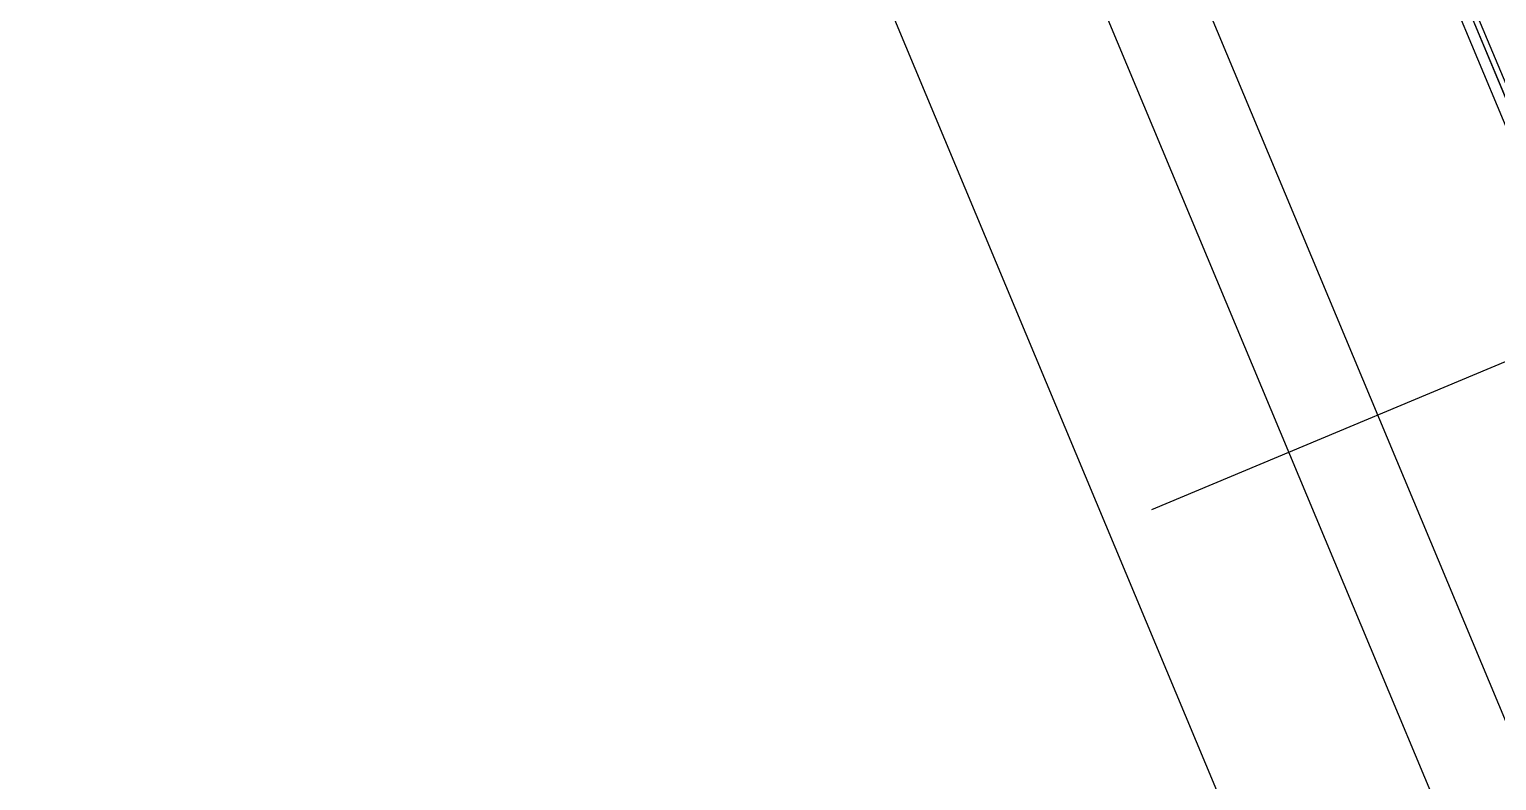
# Model space of a CAD drawing. Header units: millimetres. Extents: x 768159 to 833032, y -1374957 to -1225629.
# Drawn here: x 785957 to 789314, y -1323212 to -1321494 of the extents above; entities that cross this region are included whole.
import ezdxf
from ezdxf.xclip import XClip

# ---------------------------------------------------------------- set-up
doc = ezdxf.new("R2010")
doc.units = ezdxf.units.MM
doc.header["$LTSCALE"] = 10
doc.header["$MEASUREMENT"] = 0
doc.header["$XCLIPFRAME"] = 0
for name, color, linetype in [('I—平顶—分格线', 8, 'Continuous'), ('I—平顶—暖通', 144, 'Continuous'), ('I—平顶—造型', 122, 'Continuous')]:
    doc.layers.add(name, color=color, linetype=linetype)

# ---------------------------------------------------------------- blocks, each defined once
blk = doc.blocks.new('*U1701')
for p, q in [((268.9, 80.6), (3847.1, 80.6)), ((273.6, 75.9), (3842.4, 75.9))]:
    blk.add_line(p, q)
blk = doc.blocks.new('4560')
at = {"layer": 'I—平顶—分格线'}
for centre in [(-20, -20), (-80, -65), (-20, -50), (-200, -95), (-140, -80), (-80, -95), (-20, -80), (-200, -125), (-140, -110), (-80, -125), (-20, -110), (-380, -170), (-320, -155), (-260, -140), (-260, -170), (-200, -155), (-140, -140), (-140, -170), (-80, -155), (-20, -140), (-20, -170), (-380, -200), (-320, -185), (-260, -200), (-200, -185), (-140, -200), (-80, -185), (-20, -200), (-500, -230), (-440, -215), (-380, -230), (-320, -215), (-260, -230), (-200, -215), (-140, -230), (-80, -215), (-20, -230), (-560, -245), (-500, -260), (-440, -245), (-380, -260), (-320, -245), (-260, -260), (-200, -245), (-140, -260), (-80, -245), (-20, -260), (-680, -305), (-620, -290), (-560, -275), (-560, -305), (-500, -290), (-440, -275), (-440, -305), (-380, -290), (-320, -275), (-320, -305), (-260, -290), (-200, -275), (-200, -305), (-140, -290), (-80, -275), (-80, -305), (-20, -290), (-740, -320), (-680, -335), (-620, -320), (-560, -335), (-500, -320), (-440, -335), (-380, -320), (-320, -335), (-260, -320), (-200, -335), (-140, -320), (-80, -335), (-20, -320), (-800, -365), (-740, -350), (-680, -365), (-620, -350), (-560, -365), (-500, -350), (-440, -365), (-380, -350), (-320, -365), (-260, -350), (-200, -365), (-140, -350), (-80, -365), (-20, -350), (-920, -395), (-860, -380), (-800, -395), (-740, -380), (-680, -395), (-620, -380), (-560, -395), (-500, -380), (-440, -395), (-380, -380), (-320, -395), (-260, -380), (-200, -395), (-140, -380), (-80, -395), (-20, -380), (-920, -425), (-860, -410), (-800, -425), (-740, -410), (-680, -425), (-620, -410), (-560, -425), (-500, -410), (-440, -425), (-380, -410), (-320, -425), (-260, -410), (-200, -425), (-140, -410), (-80, -425), (-20, -410), (-1040, -455), (-980, -440), (-980, -470), (-920, -455), (-860, -440), (-860, -470), (-800, -455), (-740, -440), (-740, -470), (-680, -455), (-620, -440), (-620, -470), (-560, -455), (-500, -440), (-500, -470), (-440, -455), (-380, -440), (-380, -470), (-320, -455), (-260, -440), (-260, -470), (-200, -455), (-140, -440), (-140, -470), (-80, -455), (-20, -440), (-20, -470), (-1040, -485), (-980, -500), (-920, -485), (-860, -500), (-800, -485), (-740, -500), (-680, -485), (-620, -500), (-560, -485), (-500, -500), (-440, -485), (-380, -500), (-320, -485), (-260, -500), (-200, -485), (-140, -500), (-80, -485), (-20, -500), (-1040, -515), (-980, -530), (-920, -515), (-860, -530), (-800, -515), (-740, -530), (-680, -515), (-620, -530), (-560, -515), (-500, -530), (-440, -515), (-380, -530), (-320, -515), (-260, -530), (-200, -515), (-140, -530), (-80, -515), (-20, -530), (-1040, -545), (-980, -560), (-920, -545), (-860, -560), (-800, -545), (-740, -560), (-680, -545), (-620, -560), (-560, -545), (-500, -560), (-440, -545), (-380, -560), (-320, -545), (-260, -560), (-200, -545), (-140, -560), (-80, -545), (-20, -560), (-1040, -575), (-1040, -605), (-980, -590), (-920, -575), (-920, -605), (-860, -590), (-800, -575), (-800, -605), (-740, -590), (-680, -575), (-680, -605), (-620, -590), (-560, -575), (-560, -605), (-500, -590), (-440, -575), (-440, -605), (-380, -590), (-320, -575), (-320, -605), (-260, -590), (-200, -575), (-200, -605), (-140, -590), (-80, -575), (-80, -605), (-20, -590), (-1040, -635), (-980, -620), (-920, -635), (-860, -620), (-800, -635), (-740, -620), (-680, -635), (-620, -620), (-560, -635), (-500, -620), (-440, -635), (-380, -620), (-320, -635), (-260, -620), (-200, -635), (-140, -620), (-80, -635), (-20, -620), (-1040, -665), (-980, -650), (-920, -665), (-860, -650), (-800, -665), (-740, -650), (-680, -665), (-620, -650), (-560, -665), (-500, -650), (-440, -665), (-380, -650), (-320, -665), (-260, -650), (-200, -665), (-140, -650), (-80, -665), (-20, -650), (-1040, -695), (-980, -680), (-920, -695), (-860, -680), (-800, -695), (-740, -680), (-680, -695), (-620, -680), (-560, -695), (-500, -680), (-440, -695), (-380, -680), (-320, -695), (-260, -680), (-200, -695), (-140, -680), (-80, -695), (-20, -680), (-1040, -725), (-980, -710), (-980, -740), (-920, -725), (-860, -710), (-860, -740), (-800, -725), (-740, -710), (-740, -740), (-680, -725), (-620, -710), (-620, -740), (-560, -725), (-500, -710), (-500, -740), (-440, -725), (-380, -710), (-380, -740), (-320, -725), (-260, -710), (-260, -740), (-200, -725), (-140, -710), (-140, -740), (-80, -725), (-20, -710), (-20, -740), (-1040, -755), (-980, -770), (-920, -755), (-860, -770), (-800, -755), (-740, -770), (-680, -755), (-620, -770), (-560, -755), (-500, -770), (-440, -755), (-380, -770), (-320, -755), (-260, -770), (-200, -755), (-140, -770), (-80, -755), (-20, -770), (-1040, -785), (-980, -800), (-920, -785), (-860, -800), (-800, -785), (-740, -800), (-680, -785), (-620, -800), (-560, -785), (-500, -800), (-440, -785), (-380, -800), (-320, -785), (-260, -800), (-200, -785), (-140, -800), (-80, -785), (-20, -800), (-1040, -815), (-980, -830), (-920, -815), (-860, -830), (-800, -815), (-740, -830), (-680, -815), (-620, -830), (-560, -815), (-500, -830), (-440, -815), (-380, -830), (-320, -815), (-260, -830), (-200, -815), (-140, -830), (-80, -815), (-20, -830), (-1040, -845), (-1040, -875), (-980, -860), (-920, -845), (-920, -875), (-860, -860), (-800, -845), (-800, -875), (-740, -860), (-680, -845), (-680, -875), (-620, -860), (-560, -845), (-560, -875), (-500, -860), (-440, -845), (-440, -875), (-380, -860), (-320, -845), (-320, -875), (-260, -860), (-200, -845), (-200, -875), (-140, -860), (-80, -845), (-80, -875), (-20, -860), (-1040, -905), (-980, -890), (-920, -905), (-860, -890), (-800, -905), (-740, -890), (-680, -905), (-620, -890), (-560, -905), (-500, -890), (-440, -905), (-380, -890), (-320, -905), (-260, -890), (-200, -905), (-140, -890), (-80, -905), (-20, -890), (-1040, -935), (-980, -920), (-920, -935), (-860, -920), (-800, -935), (-740, -920), (-680, -935), (-620, -920), (-560, -935), (-500, -920), (-440, -935), (-380, -920), (-320, -935), (-260, -920), (-200, -935), (-140, -920), (-80, -935), (-20, -920), (-1040, -965), (-980, -950), (-920, -965), (-860, -950), (-800, -965), (-740, -950), (-680, -965), (-620, -950), (-560, -965), (-500, -950), (-440, -965), (-380, -950), (-320, -965), (-260, -950), (-200, -965), (-140, -950), (-80, -965), (-20, -950), (-1040, -995), (-980, -980), (-980, -1010), (-920, -995), (-860, -980), (-860, -1010), (-800, -995), (-740, -980), (-740, -1010), (-680, -995), (-620, -980), (-620, -1010), (-560, -995), (-500, -980), (-500, -1010), (-440, -995), (-380, -980), (-380, -1010), (-320, -995), (-260, -980), (-260, -1010), (-200, -995), (-140, -980), (-140, -1010), (-80, -995), (-20, -980), (-20, -1010), (-1040, -1025), (-980, -1040), (-920, -1025), (-860, -1040), (-800, -1025), (-740, -1040), (-680, -1025), (-620, -1040), (-560, -1025), (-500, -1040), (-440, -1025), (-380, -1040), (-320, -1025), (-260, -1040), (-200, -1025), (-140, -1040), (-80, -1025), (-20, -1040), (-1040, -1055), (-980, -1070), (-920, -1055), (-860, -1070), (-800, -1055), (-740, -1070), (-680, -1055), (-620, -1070), (-560, -1055), (-500, -1070), (-440, -1055), (-380, -1070), (-320, -1055), (-260, -1070), (-200, -1055), (-140, -1070), (-80, -1055), (-20, -1070), (-1040, -1085), (-980, -1100), (-920, -1085), (-860, -1100), (-800, -1085), (-740, -1100), (-680, -1085), (-620, -1100), (-560, -1085), (-500, -1100), (-440, -1085), (-380, -1100), (-320, -1085), (-260, -1100), (-200, -1085), (-140, -1100), (-80, -1085), (-20, -1100), (-1040, -1115), (-980, -1130), (-920, -1115), (-860, -1130), (-800, -1115), (-740, -1130), (-680, -1115), (-620, -1130), (-560, -1115), (-500, -1130), (-440, -1115), (-380, -1130), (-320, -1115), (-260, -1130), (-200, -1115), (-140, -1130), (-80, -1115), (-20, -1130), (-1040, -1145), (-1040, -1175), (-980, -1160), (-920, -1145), (-920, -1175), (-860, -1160), (-800, -1145), (-800, -1175), (-740, -1160), (-680, -1145), (-680, -1175), (-620, -1160), (-560, -1145), (-560, -1175), (-500, -1160), (-440, -1145), (-440, -1175), (-380, -1160), (-320, -1145), (-320, -1175), (-260, -1160), (-200, -1145), (-200, -1175), (-140, -1160), (-80, -1145), (-80, -1175), (-20, -1160), (-1040, -1205), (-980, -1190), (-920, -1205), (-860, -1190), (-800, -1205), (-740, -1190), (-680, -1205), (-620, -1190), (-560, -1205), (-500, -1190), (-440, -1205), (-380, -1190), (-320, -1205), (-260, -1190), (-200, -1205), (-140, -1190), (-80, -1205), (-20, -1190), (-1040, -1235), (-980, -1220), (-920, -1235), (-860, -1220), (-800, -1235), (-740, -1220), (-680, -1235), (-620, -1220), (-560, -1235), (-500, -1220), (-440, -1235), (-380, -1220), (-320, -1235), (-260, -1220), (-200, -1235), (-140, -1220), (-80, -1235), (-20, -1220), (-1040, -1265), (-980, -1250), (-920, -1265), (-860, -1250), (-800, -1265), (-740, -1250), (-680, -1265), (-620, -1250), (-560, -1265), (-500, -1250), (-440, -1265), (-380, -1250), (-320, -1265), (-260, -1250), (-200, -1265), (-140, -1250), (-80, -1265), (-20, -1250), (-1040, -1295), (-980, -1280), (-980, -1310), (-920, -1295), (-860, -1280), (-860, -1310), (-800, -1295), (-740, -1280), (-740, -1310), (-680, -1295), (-620, -1280), (-620, -1310), (-560, -1295), (-500, -1280), (-500, -1310), (-440, -1295), (-380, -1280), (-380, -1310), (-320, -1295), (-260, -1280), (-260, -1310), (-200, -1295), (-140, -1280), (-140, -1310), (-80, -1295), (-20, -1280), (-20, -1310), (-1040, -1325), (-980, -1340), (-920, -1325), (-860, -1340), (-800, -1325), (-740, -1340), (-680, -1325), (-620, -1340), (-560, -1325), (-500, -1340), (-440, -1325), (-380, -1340), (-320, -1325), (-260, -1340), (-200, -1325), (-140, -1340), (-80, -1325), (-20, -1340), (-1040, -1355), (-980, -1370), (-920, -1355), (-860, -1370), (-800, -1355), (-740, -1370), (-680, -1355), (-620, -1370), (-560, -1355), (-500, -1370), (-440, -1355), (-380, -1370), (-320, -1355), (-260, -1370), (-200, -1355), (-140, -1370), (-80, -1355), (-20, -1370), (-1040, -1385), (-920, -1385), (-800, -1385), (-680, -1385), (-560, -1385), (-440, -1385), (-320, -1385), (-200, -1385), (-80, -1385)]:
    blk.add_circle(centre, 3, dxfattribs=at)
at = {"layer": 'I—平顶—分格线', "color": 3}
for centre in [(-1090, -470), (-1090, -500), (-1190, -530), (-1140, -515), (-1090, -530), (-1290, -560), (-1240, -545), (-1190, -560), (-1140, -545), (-1090, -560), (-1340, -575), (-1340, -605), (-1290, -590), (-1240, -575), (-1240, -605), (-1190, -590), (-1140, -575), (-1140, -605), (-1090, -590), (-1440, -635), (-1390, -620), (-1340, -635), (-1290, -620), (-1240, -635), (-1190, -620), (-1140, -635), (-1090, -620), (-1440, -665), (-1390, -650), (-1340, -665), (-1290, -650), (-1240, -665), (-1190, -650), (-1140, -665), (-1090, -650), (-1440, -695), (-1390, -680), (-1340, -695), (-1290, -680), (-1240, -695), (-1190, -680), (-1140, -695), (-1090, -680), (-1390, -710), (-1390, -740), (-1340, -725), (-1290, -710), (-1290, -740), (-1240, -725), (-1190, -710), (-1190, -740), (-1140, -725), (-1090, -710), (-1090, -740), (-1390, -770), (-1340, -755), (-1290, -770), (-1240, -755), (-1190, -770), (-1140, -755), (-1090, -770), (-1390, -800), (-1340, -785), (-1290, -800), (-1240, -785), (-1190, -800), (-1140, -785), (-1090, -800), (-1340, -815), (-1290, -830), (-1240, -815), (-1190, -830), (-1140, -815), (-1090, -830), (-1340, -845), (-1340, -875), (-1290, -860), (-1240, -845), (-1240, -875), (-1190, -860), (-1140, -845), (-1140, -875), (-1090, -860), (-1340, -905), (-1290, -890), (-1240, -905), (-1190, -890), (-1140, -905), (-1090, -890), (-1340, -935), (-1290, -920), (-1240, -935), (-1190, -920), (-1140, -935), (-1090, -920), (-1290, -950), (-1240, -965), (-1190, -950), (-1140, -965), (-1090, -950), (-1290, -980), (-1290, -1010), (-1240, -995), (-1190, -980), (-1190, -1010), (-1140, -995), (-1090, -980), (-1090, -1010), (-1290, -1040), (-1240, -1025), (-1190, -1040), (-1140, -1025), (-1090, -1040), (-1240, -1055), (-1190, -1070), (-1140, -1055), (-1090, -1070), (-1240, -1085), (-1190, -1100), (-1140, -1085), (-1090, -1100), (-1240, -1115), (-1190, -1130), (-1140, -1115), (-1090, -1130), (-1240, -1145), (-1190, -1160), (-1140, -1145), (-1140, -1175), (-1090, -1160), (-1190, -1190), (-1140, -1205), (-1090, -1190), (-1190, -1220), (-1140, -1235), (-1090, -1220), (-1190, -1250), (-1140, -1265), (-1090, -1250), (-1190, -1280), (-1140, -1295), (-1090, -1280), (-1090, -1310), (-1140, -1325), (-1090, -1340), (-1140, -1355), (-1090, -1370), (-1140, -1385)]:
    blk.add_circle(centre, 3, dxfattribs=at)
blk = doc.blocks.new('70')
at = {"layer": 'I—平顶—分格线', "color": 1}
for centre in [(30, -1220), (60, -1220), (90, -1220), (120, -1220), (15, -1290), (45, -1290), (75, -1290), (105, -1290), (135, -1290), (165, -1290), (195, -1290), (225, -1290), (255, -1290), (285, -1290), (30, -1360), (60, -1360), (90, -1360), (120, -1360), (150, -1360), (180, -1360), (210, -1360), (240, -1360), (270, -1360), (300, -1360), (330, -1360), (360, -1360), (390, -1360), (420, -1360), (450, -1360), (15, -1430), (45, -1430), (75, -1430), (105, -1430), (135, -1430), (165, -1430), (195, -1430), (225, -1430), (255, -1430), (285, -1430), (315, -1430), (345, -1430), (375, -1430), (405, -1430), (435, -1430), (465, -1430), (495, -1430), (525, -1430), (555, -1430), (585, -1430), (615, -1430), (30, -1500), (60, -1500), (90, -1500), (120, -1500), (150, -1500), (180, -1500), (210, -1500), (240, -1500), (270, -1500), (300, -1500), (330, -1500), (360, -1500), (390, -1500), (420, -1500), (450, -1500), (480, -1500), (510, -1500), (540, -1500), (570, -1500), (600, -1500), (630, -1500), (660, -1500), (690, -1500), (720, -1500), (750, -1500), (780, -1500), (15, -1570), (45, -1570), (75, -1570), (105, -1570), (135, -1570), (165, -1570), (195, -1570), (225, -1570), (255, -1570), (285, -1570), (315, -1570), (345, -1570), (375, -1570), (405, -1570), (435, -1570), (465, -1570), (495, -1570), (525, -1570), (555, -1570), (585, -1570), (615, -1570), (645, -1570), (675, -1570), (705, -1570), (735, -1570), (765, -1570), (795, -1570), (825, -1570), (855, -1570), (885, -1570), (915, -1570), (945, -1570), (30, -1640), (60, -1640), (90, -1640), (120, -1640), (150, -1640), (180, -1640), (210, -1640), (240, -1640), (270, -1640), (300, -1640), (330, -1640), (360, -1640), (390, -1640), (420, -1640), (450, -1640), (480, -1640), (510, -1640), (540, -1640), (570, -1640), (600, -1640), (630, -1640), (660, -1640), (690, -1640), (720, -1640), (750, -1640), (780, -1640), (810, -1640), (840, -1640), (870, -1640), (900, -1640), (930, -1640), (960, -1640), (990, -1640), (1020, -1640), (1050, -1640), (1080, -1640), (1110, -1640), (15, -1710), (45, -1710), (75, -1710), (105, -1710), (135, -1710), (165, -1710), (195, -1710), (225, -1710), (255, -1710), (285, -1710), (315, -1710), (345, -1710), (375, -1710), (405, -1710), (435, -1710), (465, -1710), (495, -1710), (525, -1710), (555, -1710), (585, -1710), (615, -1710), (645, -1710), (675, -1710), (705, -1710), (735, -1710), (765, -1710), (795, -1710), (825, -1710), (855, -1710), (885, -1710), (915, -1710), (945, -1710), (975, -1710), (1005, -1710), (1035, -1710), (1065, -1710), (1095, -1710), (1125, -1710), (1155, -1710), (1185, -1710), (1215, -1710), (1245, -1710), (1275, -1710), (30, -1780), (60, -1780), (90, -1780), (120, -1780), (150, -1780), (180, -1780), (210, -1780), (240, -1780), (270, -1780), (300, -1780), (330, -1780), (360, -1780), (390, -1780), (420, -1780), (450, -1780), (480, -1780), (510, -1780), (540, -1780), (570, -1780), (600, -1780), (630, -1780), (660, -1780), (690, -1780), (720, -1780), (750, -1780), (780, -1780), (810, -1780), (840, -1780), (870, -1780), (900, -1780), (930, -1780), (960, -1780), (990, -1780), (1020, -1780), (1050, -1780), (1080, -1780), (1110, -1780), (1140, -1780), (1170, -1780), (1200, -1780), (1230, -1780), (1260, -1780), (1290, -1780), (1320, -1780), (1350, -1780), (1380, -1780), (15, -1850), (45, -1850), (75, -1850), (105, -1850), (135, -1850), (165, -1850), (195, -1850), (225, -1850), (255, -1850), (285, -1850), (315, -1850), (345, -1850), (375, -1850), (405, -1850), (435, -1850), (465, -1850), (495, -1850), (525, -1850), (555, -1850), (585, -1850), (615, -1850), (645, -1850), (675, -1850), (705, -1850), (735, -1850), (765, -1850), (795, -1850), (825, -1850), (855, -1850), (885, -1850), (915, -1850), (945, -1850), (975, -1850), (1005, -1850), (1035, -1850), (1065, -1850), (1095, -1850), (1125, -1850), (1155, -1850), (1185, -1850), (1215, -1850), (1245, -1850), (1275, -1850), (1305, -1850), (1335, -1850), (1365, -1850), (30, -1920), (60, -1920), (90, -1920), (120, -1920), (150, -1920), (180, -1920), (210, -1920), (240, -1920), (270, -1920), (300, -1920), (330, -1920), (360, -1920), (390, -1920), (420, -1920), (450, -1920), (480, -1920), (510, -1920), (540, -1920), (570, -1920), (600, -1920), (630, -1920), (660, -1920), (690, -1920), (720, -1920), (750, -1920), (780, -1920), (810, -1920), (840, -1920), (870, -1920), (900, -1920), (930, -1920), (960, -1920), (990, -1920), (1020, -1920), (1050, -1920), (1080, -1920), (1110, -1920), (1140, -1920), (1170, -1920), (1200, -1920), (1230, -1920), (1260, -1920), (1290, -1920), (1320, -1920), (1350, -1920), (15, -1990), (45, -1990), (75, -1990), (105, -1990), (135, -1990), (165, -1990), (195, -1990), (225, -1990), (255, -1990), (285, -1990), (315, -1990), (345, -1990), (375, -1990), (405, -1990), (435, -1990), (465, -1990), (495, -1990), (525, -1990), (555, -1990), (585, -1990), (615, -1990), (645, -1990), (675, -1990), (705, -1990), (735, -1990), (765, -1990), (795, -1990), (825, -1990), (855, -1990), (885, -1990), (915, -1990), (945, -1990), (975, -1990), (1005, -1990), (1035, -1990), (1065, -1990), (1095, -1990), (1125, -1990), (1155, -1990), (1185, -1990), (1215, -1990), (1245, -1990), (1275, -1990), (1305, -1990), (1335, -1990), (30, -2060), (60, -2060), (90, -2060), (120, -2060), (150, -2060), (180, -2060), (210, -2060), (240, -2060), (270, -2060), (300, -2060), (330, -2060), (360, -2060), (390, -2060), (420, -2060), (450, -2060), (480, -2060), (510, -2060), (540, -2060), (570, -2060), (600, -2060), (630, -2060), (660, -2060), (690, -2060), (720, -2060), (750, -2060), (780, -2060), (810, -2060), (840, -2060), (870, -2060), (900, -2060), (930, -2060), (960, -2060), (990, -2060), (1020, -2060), (1050, -2060), (1080, -2060), (1110, -2060), (1140, -2060), (1170, -2060), (1200, -2060), (1230, -2060), (1260, -2060), (1290, -2060), (15, -2130), (45, -2130), (75, -2130), (105, -2130), (135, -2130), (165, -2130), (195, -2130), (225, -2130), (255, -2130), (285, -2130), (315, -2130), (345, -2130), (375, -2130), (405, -2130), (435, -2130), (465, -2130), (495, -2130), (525, -2130), (555, -2130), (585, -2130), (615, -2130), (645, -2130), (675, -2130), (705, -2130), (735, -2130), (765, -2130), (795, -2130), (825, -2130), (855, -2130), (885, -2130), (915, -2130), (945, -2130), (975, -2130), (1005, -2130), (1035, -2130), (1065, -2130), (1095, -2130), (1125, -2130), (1155, -2130), (1185, -2130), (1215, -2130), (1245, -2130), (1275, -2130), (30, -2200), (60, -2200), (90, -2200), (120, -2200), (150, -2200), (180, -2200), (210, -2200), (240, -2200), (270, -2200), (300, -2200), (330, -2200), (360, -2200), (390, -2200), (420, -2200), (450, -2200), (480, -2200), (510, -2200), (540, -2200), (570, -2200), (600, -2200), (630, -2200), (660, -2200), (690, -2200), (720, -2200), (750, -2200), (780, -2200), (810, -2200), (840, -2200), (870, -2200), (900, -2200), (930, -2200), (960, -2200), (990, -2200), (1020, -2200), (1050, -2200), (1080, -2200), (1110, -2200), (1140, -2200), (1170, -2200), (1200, -2200), (1230, -2200), (1260, -2200), (15, -2270), (45, -2270), (75, -2270), (105, -2270), (135, -2270), (165, -2270), (195, -2270), (225, -2270), (255, -2270), (285, -2270), (315, -2270), (345, -2270), (375, -2270), (405, -2270), (435, -2270), (465, -2270), (495, -2270), (525, -2270), (555, -2270), (585, -2270), (615, -2270), (645, -2270), (675, -2270), (705, -2270), (735, -2270), (765, -2270), (795, -2270), (825, -2270), (855, -2270), (885, -2270), (915, -2270), (945, -2270), (975, -2270), (1005, -2270), (1035, -2270), (1065, -2270), (1095, -2270), (1125, -2270), (1155, -2270), (1185, -2270), (1215, -2270), (30, -2340), (60, -2340), (90, -2340), (120, -2340), (150, -2340), (180, -2340), (210, -2340), (240, -2340), (270, -2340), (300, -2340), (330, -2340), (360, -2340), (390, -2340), (420, -2340), (450, -2340), (480, -2340), (510, -2340), (540, -2340), (570, -2340), (600, -2340), (630, -2340), (660, -2340), (690, -2340), (720, -2340), (750, -2340), (780, -2340), (810, -2340), (840, -2340), (870, -2340), (900, -2340), (930, -2340), (960, -2340), (990, -2340), (1020, -2340), (1050, -2340), (1080, -2340), (1110, -2340), (1140, -2340), (1170, -2340), (1200, -2340), (15, -2410), (45, -2410), (75, -2410), (105, -2410), (135, -2410), (165, -2410), (195, -2410), (225, -2410), (255, -2410), (285, -2410), (315, -2410), (345, -2410), (375, -2410), (405, -2410), (435, -2410), (465, -2410), (495, -2410), (525, -2410), (555, -2410), (585, -2410), (615, -2410), (645, -2410), (675, -2410), (705, -2410), (735, -2410), (765, -2410), (795, -2410), (825, -2410), (855, -2410), (885, -2410), (915, -2410), (945, -2410), (975, -2410), (1005, -2410), (1035, -2410), (1065, -2410), (1095, -2410), (1125, -2410), (1155, -2410), (30, -2480), (60, -2480), (90, -2480), (120, -2480), (150, -2480), (180, -2480), (210, -2480), (240, -2480), (270, -2480), (300, -2480), (330, -2480), (360, -2480), (390, -2480), (420, -2480), (450, -2480), (480, -2480), (510, -2480), (540, -2480), (570, -2480), (600, -2480), (630, -2480), (660, -2480), (690, -2480), (720, -2480), (750, -2480), (780, -2480), (810, -2480), (840, -2480), (870, -2480), (900, -2480), (930, -2480), (960, -2480), (990, -2480), (1020, -2480), (1050, -2480), (1080, -2480), (1110, -2480), (1140, -2480), (15, -2550), (45, -2550), (75, -2550), (105, -2550), (135, -2550), (165, -2550), (195, -2550), (225, -2550), (255, -2550), (285, -2550), (315, -2550), (345, -2550), (375, -2550), (405, -2550), (435, -2550), (465, -2550), (495, -2550), (525, -2550), (555, -2550), (585, -2550), (615, -2550), (645, -2550), (675, -2550), (705, -2550), (735, -2550), (765, -2550), (795, -2550), (825, -2550), (855, -2550), (885, -2550), (915, -2550), (945, -2550), (975, -2550), (1005, -2550), (1035, -2550), (1065, -2550), (1095, -2550), (30, -2620), (60, -2620), (90, -2620), (120, -2620), (150, -2620), (180, -2620), (210, -2620), (240, -2620), (270, -2620), (300, -2620), (330, -2620), (360, -2620), (390, -2620), (420, -2620), (450, -2620), (480, -2620), (510, -2620), (540, -2620), (570, -2620), (600, -2620), (630, -2620), (660, -2620), (690, -2620), (720, -2620), (750, -2620), (780, -2620), (810, -2620), (840, -2620), (870, -2620), (900, -2620), (930, -2620), (960, -2620), (990, -2620), (1020, -2620), (1050, -2620), (1080, -2620), (15, -2690), (45, -2690), (75, -2690), (105, -2690), (135, -2690), (165, -2690), (195, -2690), (225, -2690), (255, -2690), (285, -2690), (315, -2690), (345, -2690), (375, -2690), (405, -2690), (435, -2690), (465, -2690), (495, -2690), (525, -2690), (555, -2690), (585, -2690), (615, -2690), (645, -2690), (675, -2690), (705, -2690), (735, -2690), (765, -2690), (795, -2690), (825, -2690), (855, -2690), (885, -2690), (915, -2690), (945, -2690), (975, -2690), (1005, -2690), (1035, -2690), (30, -2760), (60, -2760), (90, -2760), (120, -2760), (150, -2760), (180, -2760), (210, -2760), (240, -2760), (270, -2760), (300, -2760), (330, -2760), (360, -2760), (390, -2760), (420, -2760), (450, -2760), (480, -2760), (510, -2760), (540, -2760), (570, -2760), (600, -2760), (630, -2760), (660, -2760), (690, -2760), (720, -2760), (750, -2760), (780, -2760), (810, -2760), (840, -2760), (870, -2760), (900, -2760), (930, -2760), (960, -2760), (990, -2760), (1020, -2760), (15, -2830), (45, -2830), (75, -2830), (105, -2830), (135, -2830), (165, -2830), (195, -2830), (225, -2830), (255, -2830), (285, -2830), (315, -2830), (345, -2830), (375, -2830), (405, -2830), (435, -2830), (465, -2830), (495, -2830), (525, -2830), (555, -2830), (585, -2830), (615, -2830), (645, -2830), (675, -2830), (705, -2830), (735, -2830), (765, -2830), (795, -2830), (825, -2830), (855, -2830), (885, -2830), (915, -2830), (945, -2830), (975, -2830), (30, -2900), (60, -2900), (90, -2900), (120, -2900), (150, -2900), (180, -2900), (210, -2900), (240, -2900), (270, -2900), (300, -2900), (330, -2900), (360, -2900), (390, -2900), (420, -2900), (450, -2900), (480, -2900), (510, -2900), (540, -2900), (570, -2900), (600, -2900), (630, -2900), (660, -2900), (690, -2900), (720, -2900), (750, -2900), (780, -2900), (810, -2900), (840, -2900), (870, -2900), (900, -2900), (930, -2900), (960, -2900), (15, -2970), (45, -2970), (75, -2970), (105, -2970), (135, -2970), (165, -2970), (195, -2970), (225, -2970), (255, -2970), (285, -2970), (315, -2970), (345, -2970), (375, -2970), (405, -2970), (435, -2970), (465, -2970), (495, -2970), (525, -2970), (555, -2970), (585, -2970), (615, -2970), (645, -2970), (675, -2970), (705, -2970), (735, -2970), (765, -2970), (795, -2970), (825, -2970), (855, -2970), (885, -2970), (915, -2970)]:
    blk.add_circle(centre, 3, dxfattribs=at)

msp = doc.modelspace()

# ---------------------------------------------------------------- linework, layer by layer
at = {"layer": 'I—平顶—分格线', "extrusion": (0.000109945, 4.5974e-05, 1), "elevation": 26.2}
for points in [[(792348.5, -1324659.4), (788577.2, -1315641.2)], [(786577.9, -1316485), (790346.5, -1325496.6)], [(786374.9, -1316569.9), (790143.5, -1325581.5)], [(789000.2, -1324013.7), (794138.9, -1321864.8)], [(788524.8, -1322591.7), (789548.9, -1322163.6)]]:
    msp.add_lwpolyline(points, dxfattribs=at)
at = {"layer": 'I—平顶—造型', "extrusion": (0.000109945, 4.5974e-05, 1)}
for p, q in [((787062.3, -1316282.5, 52.3), (790830.9, -1325294.1, -52.1)), ((789712.9, -1325718.2, -51.6), (785957, -1316736.9, -51.6))]:
    msp.add_line(p, q, dxfattribs=at)
at = {"layer": 'I—平顶—造型', "extrusion": (0.000109945, 4.5974e-05, 1), "elevation": -25.6}
msp.add_lwpolyline([(787085.2, -1316273), (790854.1, -1325284.3)], dxfattribs=at)

# ---------------------------------------------------------------- block references
at = {"layer": 'I—平顶—分格线', "extrusion": (0.000109945, 4.5974e-05, 1)}
ref = msp.add_blockref('70', (787305.1, -1320414, 26.2), dxfattribs=dict(at, rotation=22.69420997310895))
XClip(ref).set_block_clipping_path([(-560167.4143617639, 751159.6826869242), (-558287.1672159836, 750969.4414699401), (-558234.3184595364, 751491.7716168379), (-560114.5656053165, 751682.0128338223)])
at = {"layer": 'I—平顶—分格线', "extrusion": (-0.000109945, -4.5974e-05, -1)}
ref = msp.add_blockref('4560', (-789325.9, -1321617.5, -26.2), dxfattribs=dict(at, zscale=-0.9999999999999996, rotation=67.30579002689106))
XClip(ref).set_block_clipping_path([(752859.4529204122, -559687.22310992), (752559.3050039844, -556720.7142107364), (753081.6332551464, -556667.8656460976), (753381.7811715744, -559634.3745452812)])
at = {"layer": 'I—平顶—暖通', "extrusion": (0.000109945, 4.5974e-05, 1), "xscale": -2.729779411674138, "yscale": 2.72977941167414, "zscale": 2.729779411674135, "rotation": 112.6958107506439}
msp.add_blockref('*U1701', (787005, -1315510.9, -25.6), dxfattribs=at)

doc.saveas('drawing.dxf')
